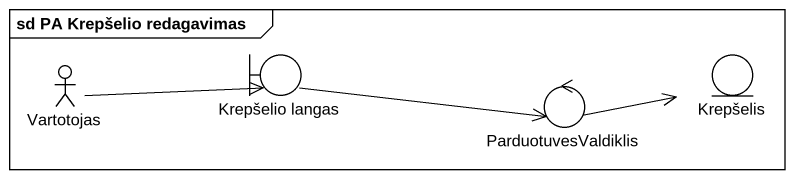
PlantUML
@startuml
mainframe sd PA Krepšelio redagavimas
boundary "Krepšelio langas" as Krepšelio_langas
entity Krepšelis
actor Vartotojas
control ParduotuvesValdiklis
Krepšelio_langas -right-> ParduotuvesValdiklis
Vartotojas -right-> Krepšelio_langas
ParduotuvesValdiklis -right-> Krepšelis
@enduml
